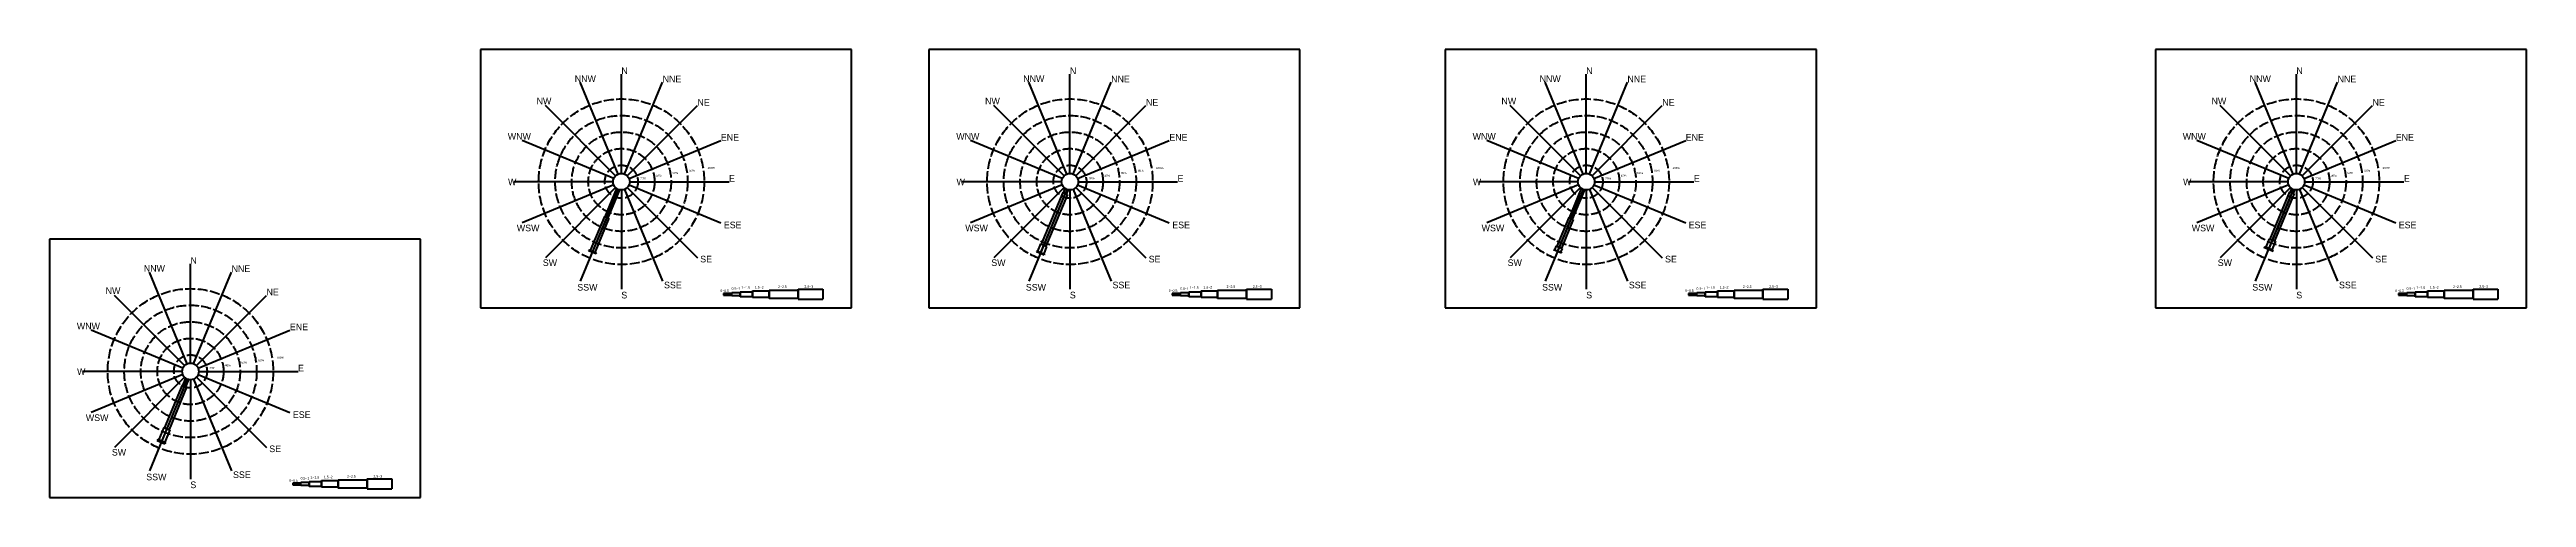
# Model space of a CAD drawing. Header units: millimetres. Extents: x -170 to 2823, y -461 to 80.
import ezdxf

# ---------------------------------------------------------------- set-up
doc = ezdxf.new("R2010")
doc.units = ezdxf.units.MM
doc.linetypes.add('ACAD_ISO02W100', pattern=[15, 12, -3])
doc.layers.add('网格', color=7, linetype='Continuous')

msp = doc.modelspace()

# ---------------------------------------------------------------- linework, layer by layer
at = {"linetype": 'Continuous', "lineweight": 100}
for p, q in [((516.9, -70.8), (471, 40.1)), ((520.7, -70), (520.7, 50)), ((524.5, -70.8), (570.5, 40.1)), ((1058.8, -70.8), (1012.9, 40.1)), ((1062.6, -70), (1062.6, 50)), ((1066.4, -70.8), (1112.4, 40.1)), ((1682.7, -70.8), (1636.7, 40.1)), ((1686.5, -70), (1686.5, 50)), ((1690.3, -70.8), (1736.2, 40.1)), ((2540.7, -70.8), (2494.8, 40.1)), ((2544.5, -70), (2544.5, 50)), ((2548.4, -70.8), (2594.3, 40.1)), ((513.6, -72.9), (428.8, 11.9)), ((527.8, -72.9), (612.6, 11.9)), ((1055.5, -72.9), (970.7, 11.9)), ((1069.7, -72.9), (1154.5, 11.9)), ((1679.4, -72.9), (1594.6, 11.9)), ((1693.6, -72.9), (1778.4, 11.9)), ((2537.5, -72.9), (2452.6, 11.9)), ((2551.6, -72.9), (2636.5, 11.9)), ((511.5, -76.2), (400.6, -30.3)), ((529.9, -76.2), (640.8, -30.3)), ((1053.4, -76.2), (942.5, -30.3)), ((1071.9, -76.2), (1182.7, -30.3)), ((1677.3, -76.2), (1566.4, -30.3)), ((1695.7, -76.2), (1806.6, -30.3)), ((2535.3, -76.2), (2424.4, -30.3)), ((2553.8, -76.2), (2664.6, -30.3)), ((510.7, -80), (390.7, -80)), ((511.5, -83.8), (400.6, -129.7)), ((513.6, -87.1), (428.8, -171.9)), ((516.9, -89.2), (471, -200.1)), ((524.5, -89.2), (570.5, -200.1)), ((527.8, -87.1), (612.6, -171.9)), ((529.9, -83.8), (640.8, -129.7)), ((530.7, -80), (650.7, -80)), ((1052.6, -80), (932.6, -80)), ((1053.4, -83.8), (942.5, -129.7)), ((1055.5, -87.1), (970.7, -171.9)), ((1058.8, -89.2), (1012.9, -200.1)), ((1066.4, -89.2), (1112.4, -200.1)), ((1069.7, -87.1), (1154.5, -171.9)), ((1071.9, -83.8), (1182.7, -129.7)), ((1072.6, -80), (1192.6, -80)), ((1676.5, -80), (1556.5, -80)), ((1677.3, -83.8), (1566.4, -129.7)), ((1679.4, -87.1), (1594.6, -171.9)), ((1682.7, -89.2), (1636.7, -200.1)), ((1690.3, -89.2), (1736.2, -200.1)), ((1693.6, -87.1), (1778.4, -171.9)), ((1695.7, -83.8), (1806.6, -129.7)), ((1696.5, -80), (1816.5, -80)), ((2534.5, -80), (2414.5, -80)), ((2535.3, -83.8), (2424.4, -129.7)), ((2537.5, -87.1), (2452.6, -171.9)), ((2540.7, -89.2), (2494.8, -200.1)), ((2548.4, -89.2), (2594.3, -200.1)), ((2551.6, -87.1), (2636.5, -171.9)), ((2553.8, -83.8), (2664.6, -129.7)), ((2554.5, -80), (2674.5, -80)), ((520.7, -90), (520.7, -210)), ((1062.6, -90), (1062.6, -210)), ((1686.5, -90), (1686.5, -210)), ((2544.5, -90), (2544.5, -210)), ((0, -299.2), (0, -179.2)), ((-3.8, -300), (-49.7, -189.1)), ((3.8, -300), (49.7, -189.1)), ((-7.1, -302.1), (-91.9, -217.3)), ((7.1, -302.1), (91.9, -217.3)), ((644.2, -214.9), (644.2, -216.9)), ((654.2, -214.9), (644.2, -214.9)), ((644.2, -216.9), (654.2, -216.9)), ((654.2, -217.9), (654.2, -213.9)), ((654.2, -213.9), (664.2, -213.9)), ((654.2, -216.9), (654.2, -214.9)), ((664.2, -217.9), (654.2, -217.9)), ((664.2, -218.9), (664.2, -212.9)), ((664.2, -212.9), (679.2, -212.9)), ((664.2, -213.9), (664.2, -217.9)), ((679.2, -218.9), (664.2, -218.9)), ((679.2, -219.9), (679.2, -211.9)), ((679.2, -211.9), (699.2, -211.9)), ((679.2, -212.9), (679.2, -218.9)), ((699.2, -219.9), (679.2, -219.9)), ((699.2, -220.9), (699.2, -210.9)), ((699.2, -210.9), (734.2, -210.9)), ((699.2, -211.9), (699.2, -219.9)), ((734.2, -220.9), (699.2, -220.9)), ((734.2, -210.9), (734.2, -220.9)), ((1186.1, -214.9), (1186.1, -216.9)), ((1196.1, -214.9), (1186.1, -214.9)), ((1186.1, -216.9), (1196.1, -216.9)), ((1196.1, -217.9), (1196.1, -213.9)), ((1196.1, -213.9), (1206.1, -213.9)), ((1196.1, -216.9), (1196.1, -214.9)), ((1206.1, -217.9), (1196.1, -217.9)), ((1206.1, -218.9), (1206.1, -212.9)), ((1206.1, -212.9), (1221.1, -212.9)), ((1206.1, -213.9), (1206.1, -217.9)), ((1221.1, -218.9), (1206.1, -218.9)), ((1221.1, -219.9), (1221.1, -211.9)), ((1221.1, -211.9), (1241.1, -211.9)), ((1221.1, -212.9), (1221.1, -218.9)), ((1241.1, -219.9), (1221.1, -219.9)), ((1241.1, -220.9), (1241.1, -210.9)), ((1241.1, -210.9), (1276.1, -210.9)), ((1241.1, -211.9), (1241.1, -219.9)), ((1276.1, -220.9), (1241.1, -220.9)), ((1276.1, -210.9), (1276.1, -220.9)), ((1810, -214.9), (1810, -216.9)), ((1820, -214.9), (1810, -214.9)), ((1810, -216.9), (1820, -216.9)), ((1820, -217.9), (1820, -213.9)), ((1820, -213.9), (1830, -213.9)), ((1820, -216.9), (1820, -214.9)), ((1830, -217.9), (1820, -217.9)), ((1830, -218.9), (1830, -212.9)), ((1830, -212.9), (1845, -212.9)), ((1830, -213.9), (1830, -217.9)), ((1845, -218.9), (1830, -218.9)), ((1845, -219.9), (1845, -211.9)), ((1845, -211.9), (1865, -211.9)), ((1845, -212.9), (1845, -218.9)), ((1865, -219.9), (1845, -219.9)), ((1865, -220.9), (1865, -210.9)), ((1865, -210.9), (1900, -210.9)), ((1865, -211.9), (1865, -219.9)), ((1900, -220.9), (1865, -220.9)), ((1900, -210.9), (1900, -220.9)), ((2668, -214.9), (2668, -216.9)), ((2678, -214.9), (2668, -214.9)), ((2668, -216.9), (2678, -216.9)), ((2678, -217.9), (2678, -213.9)), ((2678, -213.9), (2688, -213.9)), ((2678, -216.9), (2678, -214.9)), ((2688, -217.9), (2678, -217.9)), ((2688, -218.9), (2688, -212.9)), ((2688, -212.9), (2703, -212.9)), ((2688, -213.9), (2688, -217.9)), ((2703, -218.9), (2688, -218.9)), ((2703, -219.9), (2703, -211.9)), ((2703, -211.9), (2723, -211.9)), ((2703, -212.9), (2703, -218.9)), ((2723, -219.9), (2703, -219.9)), ((2723, -220.9), (2723, -210.9)), ((2723, -210.9), (2758, -210.9)), ((2723, -211.9), (2723, -219.9)), ((2758, -220.9), (2723, -220.9)), ((2758, -210.9), (2758, -220.9)), ((-9.2, -305.4), (-120.1, -259.4)), ((9.2, -305.4), (120.1, -259.4)), ((-10, -309.2), (-130, -309.2)), ((-9.2, -313), (-120.1, -358.9)), ((-7.1, -316.3), (-91.9, -401.1)), ((-3.8, -318.4), (-49.7, -429.3)), ((0, -319.2), (0, -439.2)), ((3.8, -318.4), (49.7, -429.3)), ((7.1, -316.3), (91.9, -401.1)), ((9.2, -313), (120.1, -358.9)), ((10, -309.2), (130, -309.2)), ((123.5, -444.1), (123.5, -446.1)), ((133.5, -444.1), (123.5, -444.1)), ((123.5, -446.1), (133.5, -446.1)), ((133.5, -447.1), (133.5, -443.1)), ((133.5, -443.1), (143.5, -443.1)), ((133.5, -446.1), (133.5, -444.1)), ((143.5, -447.1), (133.5, -447.1)), ((143.5, -448.1), (143.5, -442.1)), ((143.5, -442.1), (158.5, -442.1)), ((143.5, -443.1), (143.5, -447.1)), ((158.5, -448.1), (143.5, -448.1)), ((158.5, -449.1), (158.5, -441.1)), ((158.5, -441.1), (178.5, -441.1)), ((158.5, -442.1), (158.5, -448.1)), ((178.5, -450.1), (178.5, -440.1)), ((178.5, -440.1), (213.5, -440.1)), ((178.5, -441.1), (178.5, -449.1)), ((213.5, -440.1), (213.5, -450.1)), ((178.5, -449.1), (158.5, -449.1)), ((213.5, -450.1), (178.5, -450.1))]:
    msp.add_line(p, q, dxfattribs=at)
at = {"linetype": 'ACAD_ISO02W100', "lineweight": 100}
for centre in [(520.7, -80), (1062.6, -80), (1686.5, -80), (2544.5, -80), (0, -309.2)]:
    msp.add_circle(centre, 20, dxfattribs=at)
at = {"layer": '网格', "lineweight": 140}
for p, q in [((350.4, 79.7), (350.4, -232.3)), ((798.7, 79.7), (350.4, 79.7)), ((798.7, -232.3), (798.7, 79.7)), ((892.3, 79.7), (892.3, -232.3)), ((1340.6, 79.7), (892.3, 79.7)), ((1340.6, -232.3), (1340.6, 79.7)), ((1516.2, 79.7), (1516.2, -232.3)), ((1964.5, 79.7), (1516.2, 79.7)), ((1964.5, -232.3), (1964.5, 79.7)), ((2374.2, 79.7), (2374.2, -232.3)), ((2822.5, 79.7), (2374.2, 79.7)), ((2822.5, -232.3), (2822.5, 79.7)), ((516.9, -89.2), (502.9, -123.1)), ((1682.7, -89.2), (1668, -124.5)), ((2540.7, -89.2), (2539.1, -93.2)), ((1056.7, -94.3), (1030.8, -156.8)), ((1054.8, -93.6), (1058.5, -95.1)), ((2539.1, -93.2), (2515.4, -150.4)), ((2537.2, -92.4), (2540.9, -94)), ((-170.3, -149.5), (-170.3, -461.4)), ((278, -149.5), (-170.3, -149.5)), ((278, -461.4), (278, -149.5)), ((502.9, -123.1), (485.8, -164.3)), ((505.6, -124.2), (500.1, -121.9)), ((1034, -149.1), (1028.4, -162.7)), ((1657.9, -149.1), (1652.2, -162.7)), ((1668, -124.5), (1653.7, -159.2)), ((1666.2, -123.8), (1669.9, -125.3)), ((2511.7, -148.9), (2507.5, -159)), ((2515.9, -149.1), (2510.3, -162.7)), ((2511.7, -148.9), (2519.1, -151.9)), ((2512.6, -149.3), (2518.1, -151.5)), ((481.2, -162.3), (480.9, -163)), ((480.9, -163), (490.2, -166.8)), ((481.2, -162.3), (490.4, -166.2)), ((483, -163.1), (488.6, -165.4)), ((485.8, -164.3), (485.5, -164.9)), ((490.4, -166.2), (490.2, -166.8)), ((1022.6, -163.5), (1022.3, -164.4)), ((1022.3, -164.4), (1031.5, -168.2)), ((1022.6, -163.5), (1031.8, -167.4)), ((1027.1, -155.2), (1023.5, -163.9)), ((1023.5, -163.9), (1030.9, -167)), ((1027.2, -165.5), (1026.9, -166.3)), ((1027.1, -155.2), (1034.5, -158.3)), ((1030.8, -156.8), (1027.2, -165.5)), ((1027.9, -163.8), (1027.2, -165.6)), ((1028.4, -162.7), (1027.9, -163.8)), ((1034.5, -158.3), (1030.9, -167)), ((1031.8, -167.4), (1031.5, -168.2)), ((1647.1, -162), (1656.4, -165.8)), ((1647.2, -161.9), (1656.4, -165.7)), ((1650, -157.6), (1648.1, -162.3)), ((1648.1, -162.3), (1655.5, -165.3)), ((1650, -157.6), (1657.4, -160.7)), ((1650.9, -158), (1656.5, -160.3)), ((1651.8, -163.8), (1651.7, -163.9)), ((1653.7, -159.2), (1652.3, -162.5)), ((1657.4, -160.7), (1655.5, -165.3)), ((1656.4, -165.7), (1656.4, -165.8)), ((2516.4, -163.6), (2505.3, -159)), ((2505.3, -159), (2505.3, -159.1)), ((2505.3, -159.1), (2516.4, -163.7)), ((2506.5, -158.6), (2506.2, -159.4)), ((2506.2, -159.4), (2515.5, -163.2)), ((2515.8, -162.5), (2506.5, -158.6)), ((2507.5, -159), (2514.9, -162.1)), ((2509.8, -163.8), (2509.1, -165.6)), ((2510.3, -162.7), (2509.8, -163.8)), ((2510.9, -161.3), (2510.8, -161.4)), ((2511.2, -160.6), (2510.9, -161.3)), ((2515.4, -150.4), (2511.2, -160.6)), ((2519.1, -151.9), (2514.9, -162.1)), ((2515.8, -162.5), (2515.5, -163.2)), ((2516.4, -163.7), (2516.4, -163.6)), ((350.4, -232.3), (798.7, -232.3)), ((892.3, -232.3), (1340.6, -232.3)), ((1516.2, -232.3), (1964.5, -232.3)), ((2374.2, -232.3), (2822.5, -232.3)), ((-32.3, -376.8), (-38.4, -391.5)), ((-28.6, -378.3), (-34.3, -391.9)), ((-32.3, -376.8), (-24.9, -379.8)), ((-24.9, -379.8), (-31, -394.5)), ((-39.3, -391.1), (-40.1, -392.8)), ((-40.1, -392.8), (-30.8, -396.7)), ((-39.3, -391.1), (-30.1, -394.9)), ((-38.4, -391.5), (-31, -394.5)), ((-34.7, -393), (-35.4, -394.7)), ((-34.3, -391.9), (-34.7, -393)), ((-30.1, -394.9), (-30.8, -396.7)), ((-170.3, -461.4), (278, -461.4))]:
    msp.add_line(p, q, dxfattribs=at)
at = {"layer": '网格', "lineweight": 100}
for p, q in [((501, -122.3), (515.1, -88.3)), ((1054.8, -93.6), (1057, -88.3)), ((1666.2, -123.8), (1680.9, -88.3)), ((2537.2, -92.4), (2538.9, -88.3)), ((513.4, -97.7), (492.1, -149.1)), ((504.7, -123.8), (518.8, -89.8)), ((1053.9, -93.2), (1028, -155.6)), ((1059.5, -95.5), (1033.6, -157.9)), ((1055.3, -97.7), (1034, -149.1)), ((1053.9, -93.2), (1059.5, -95.5)), ((1058.5, -95.1), (1060.7, -89.8)), ((1679.1, -97.7), (1657.9, -149.1)), ((1669.9, -125.3), (1684.6, -89.8)), ((2536.3, -92.1), (2512.6, -149.3)), ((2537.2, -97.7), (2515.9, -149.1)), ((2541.8, -94.4), (2518.1, -151.5)), ((2536.3, -92.1), (2541.8, -94.4)), ((2540.9, -94), (2542.6, -89.8)), ((500.1, -121.9), (483, -163.1)), ((505.6, -124.2), (488.6, -165.4)), ((501, -122.3), (504.7, -123.8)), ((1665.3, -123.4), (1650.9, -158)), ((1670.8, -125.7), (1656.5, -160.3)), ((1665.3, -123.4), (1670.8, -125.7)), ((734.2, -221.9), (734.2, -209.9)), ((734.2, -209.9), (764.2, -209.9)), ((734.2, -221.9), (764.2, -221.9)), ((764.2, -209.9), (764.2, -221.9)), ((1276.1, -221.9), (1276.1, -209.9)), ((1276.1, -209.9), (1306.1, -209.9)), ((1276.1, -221.9), (1306.1, -221.9)), ((1306.1, -209.9), (1306.1, -221.9)), ((1900, -221.9), (1900, -209.9)), ((1900, -209.9), (1930, -209.9)), ((1900, -221.9), (1930, -221.9)), ((1930, -209.9), (1930, -221.9)), ((2758, -221.9), (2758, -209.9)), ((2758, -209.9), (2788, -209.9)), ((2758, -221.9), (2788, -221.9)), ((2788, -209.9), (2788, -221.9)), ((-10.1, -325.8), (-31.4, -377.1)), ((-7.3, -326.9), (-28.6, -378.3)), ((-4.6, -328.1), (-25.9, -379.4)), ((-10.1, -325.8), (-4.6, -328.1)), ((-9.2, -326.2), (-5.6, -317.5)), ((-9.2, -326.2), (-5.5, -327.7)), ((-5.5, -327.7), (-1.9, -319)), ((-31.4, -377.1), (-25.9, -379.4)), ((213.5, -451.1), (213.5, -439.1)), ((213.5, -439.1), (243.5, -439.1)), ((243.5, -439.1), (243.5, -451.1)), ((213.5, -451.1), (243.5, -451.1))]:
    msp.add_line(p, q, dxfattribs=at)
at = {"layer": '网格', "linetype": 'ACAD_ISO02W100', "lineweight": 100}
for centre, radius in [((520.7, -80), 100), ((520.7, -80), 80), ((1062.6, -80), 100), ((1062.6, -80), 80), ((1686.5, -80), 100), ((1686.5, -80), 80), ((2544.5, -80), 100), ((2544.5, -80), 80), ((520.7, -80), 60), ((1062.6, -80), 60), ((1686.5, -80), 60), ((2544.5, -80), 60), ((520.7, -80), 40), ((1062.6, -80), 40), ((1686.5, -80), 40), ((2544.5, -80), 40), ((0, -309.2), 100), ((0, -309.2), 80), ((0, -309.2), 60), ((0, -309.2), 40)]:
    msp.add_circle(centre, radius, dxfattribs=at)
at = {"layer": '网格', "linetype": 'ByBlock', "lineweight": 200}
for centre in [(520.7, -80), (1062.6, -80), (1686.5, -80), (2544.5, -80), (0, -309.2)]:
    msp.add_circle(centre, 10, dxfattribs=at)

# ---------------------------------------------------------------- texts
at = {"layer": '网格', "lineweight": 140}
for s, height, p in [('NNW', 8, (464.3, 40.4)), ('N', 8, (520.7, 50)), ('NNE', 8, (570.5, 40.1)), ('NNW', 8, (1006.2, 40.4)), ('N', 8, (1062.6, 50)), ('NNE', 8, (1112.4, 40.1)), ('NNW', 8, (1630.1, 40.4)), ('N', 8, (1686.5, 50)), ('NNE', 8, (1736.2, 40.1)), ('NNW', 8, (2488.1, 40.4)), ('N', 8, (2544.5, 50)), ('NNE', 8, (2594.3, 40.1)), ('NW', 8, (418.2, 13.4)), ('NE', 8, (612.6, 11.9)), ('NW', 8, (960.1, 13.4)), ('NE', 8, (1154.5, 11.9)), ('NW', 8, (1584, 13.4)), ('NE', 8, (1778.4, 11.9)), ('NW', 8, (2442, 13.4)), ('NE', 8, (2636.5, 11.9)), ('WNW', 8, (383.4, -29.2)), ('ENE', 8, (640.8, -30.3)), ('WNW', 8, (925.3, -29.2)), ('ENE', 8, (1182.7, -30.3)), ('WNW', 8, (1549.2, -29.2)), ('ENE', 8, (1806.6, -30.3)), ('WNW', 8, (2407.2, -29.2)), ('ENE', 8, (2664.6, -30.3)), ('W', 8, (383.7, -84.2)), ('E', 8, (650.7, -80)), ('W', 8, (925.6, -84.2)), ('E', 8, (1192.6, -80)), ('W', 8, (1549.5, -84.2)), ('E', 8, (1816.5, -80)), ('W', 8, (2407.6, -84.2)), ('E', 8, (2674.5, -80)), ('WSW', 8, (394.3, -139.9)), ('ESE', 8, (644.4, -136.2)), ('WSW', 8, (936.2, -139.9)), ('ESE', 8, (1186.3, -136.2)), ('WSW', 8, (1560.1, -139.9)), ('ESE', 8, (1810.2, -136.2)), ('WSW', 8, (2418.1, -139.9)), ('ESE', 8, (2668.2, -136.2)), ('N', 8, (0, -179.2)), ('SW', 8, (425.7, -181.8)), ('SE', 8, (615.9, -177.5)), ('SW', 8, (967.6, -181.8)), ('SE', 8, (1157.8, -177.5)), ('SW', 8, (1591.5, -181.8)), ('SE', 8, (1781.7, -177.5)), ('SW', 8, (2449.5, -181.8)), ('SE', 8, (2639.8, -177.5)), ('NW', 8, (-102.5, -215.7)), ('NNW', 8, (-56.4, -188.7)), ('NNE', 8, (49.7, -189.1)), ('NE', 8, (91.9, -217.3)), ('SSW', 8, (467.4, -211.5)), ('SSE', 8, (572.2, -208.8)), ('0.5~1', 3, (653.8, -210.6)), ('1~1.5', 3, (665.7, -209.4)), ('1.5~2', 3, (682, -209.1)), ('2~2.5', 3, (710, -208.3)), ('2.5~3', 3, (741.8, -208.2)), ('SSW', 8, (1009.3, -211.5)), ('SSE', 8, (1114.1, -208.8)), ('0.5~1', 3, (1195.7, -210.6)), ('1~1.5', 3, (1207.6, -209.4)), ('1.5~2', 3, (1223.9, -209.1)), ('2~2.5', 3, (1251.9, -208.3)), ('2.5~3', 3, (1283.7, -208.2)), ('SSW', 8, (1633.1, -211.5)), ('SSE', 8, (1737.9, -208.8)), ('0.5~1', 3, (1819.6, -210.6)), ('1~1.5', 3, (1831.5, -209.4)), ('1.5~2', 3, (1847.8, -209.1)), ('2~2.5', 3, (1875.7, -208.3)), ('2.5~3', 3, (1907.6, -208.2)), ('SSW', 8, (2491.2, -211.5)), ('SSE', 8, (2596, -208.8)), ('0.5~1', 3, (2677.6, -210.6)), ('1~1.5', 3, (2689.6, -209.4)), ('1.5~2', 3, (2705.9, -209.1)), ('2~2.5', 3, (2733.8, -208.3)), ('2.5~3', 3, (2765.6, -208.2)), ('S', 8, (520.6, -221)), ('0~0.5', 3, (640.1, -213.2)), ('S', 8, (1062.5, -221)), ('0~0.5', 3, (1182, -213.2)), ('S', 8, (1686.4, -221)), ('0~0.5', 3, (1805.8, -213.2)), ('S', 8, (2544.4, -221)), ('0~0.5', 3, (2663.9, -213.2)), ('WNW', 8, (-137.3, -258.4)), ('ENE', 8, (120.1, -259.4)), ('W', 8, (-137, -313.4)), ('E', 8, (130, -309.2)), ('ESE', 8, (123.7, -365.4)), ('WSW', 8, (-126.4, -369.1)), ('SW', 8, (-95, -410.9)), ('SE', 8, (95.2, -406.7)), ('SSW', 8, (-53.4, -440.7)), ('S', 8, (-0.1, -450.2)), ('SSE', 8, (51.4, -438)), ('0~0.5', 3, (119.4, -442.4)), ('0.5~1', 3, (133.1, -439.8)), ('1~1.5', 3, (145, -438.6)), ('1.5~2', 3, (161.3, -438.3)), ('2~2.5', 3, (189.2, -437.5)), ('2.5~3', 3, (221.1, -437.4))]:
    msp.add_text(s, height=height, dxfattribs=at).set_placement(p)
at = {"layer": '网格', "linetype": 'ACAD_ISO02W100', "lineweight": 100, "char_height": 2.5, "attachment_point": 1}
for s, insert in [('20%', (543.7, -74.7)), ('40%', (562.4, -71.5)), ('60%', (582.3, -68.1)), ('80%', (602.9, -65.3)), ('100%', (624.8, -62.2)), ('20%', (1085.6, -74.7)), ('40%', (1104.3, -71.5)), ('60%', (1124.3, -68.1)), ('80%', (1144.8, -65.3)), ('100%', (1166.7, -62.2)), ('20%', (1709.5, -74.7)), ('40%', (1728.2, -71.5)), ('60%', (1748.1, -68.1)), ('80%', (1768.6, -65.3)), ('100%', (1790.6, -62.2)), ('20%', (2567.6, -74.7)), ('40%', (2586.3, -71.5)), ('60%', (2606.2, -68.1)), ('80%', (2626.7, -65.3)), ('100%', (2648.6, -62.2)), ('60%', (61.6, -297.3)), ('80%', (82.1, -294.5)), ('100%', (104.1, -291.4)), ('20%', (23, -303.9)), ('40%', (41.7, -300.6))]:
    msp.add_mtext_dynamic_manual_height_columns(s, width=8.688, gutter_width=12.5, heights=[0], dxfattribs=dict(at, insert=insert))

doc.saveas('drawing.dxf')
